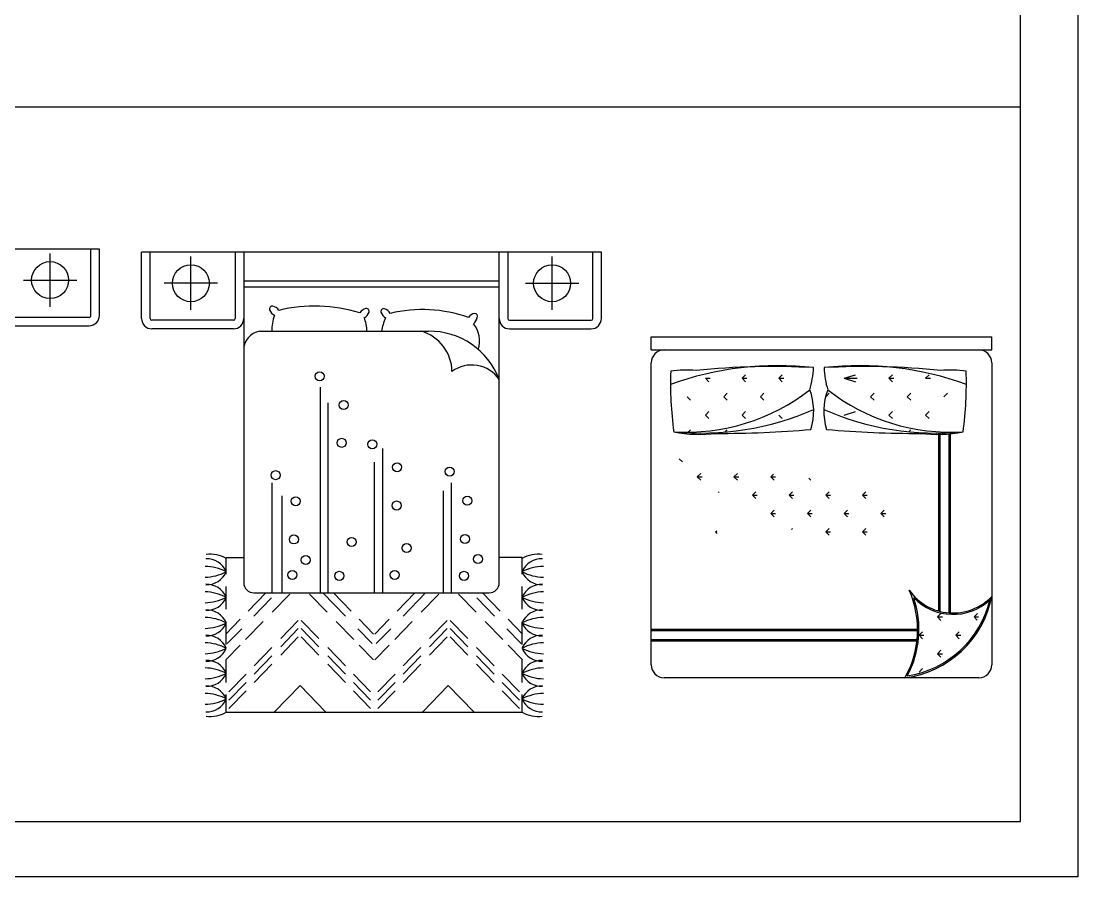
# Model space of a CAD drawing. Header units: inches. Extents: x 8.1 to 50.6, y 12.7 to 37.5.
# Drawn here: x 44.35 to 50.55, y 12.73 to 17.75 of the extents above; entities that cross this region are included whole.
import ezdxf

# ---------------------------------------------------------------- set-up
doc = ezdxf.new("R2010")
doc.units = ezdxf.units.IN
doc.header["$MEASUREMENT"] = 0
for name, color, linetype in [('02', 2, 'Continuous'), ('1', 1, 'Continuous'), ('kadrbm', 4, 'Continuous')]:
    doc.layers.add(name, color=color, linetype=linetype)

# ---------------------------------------------------------------- blocks, each defined once
blk = doc.blocks.new('kadrbm')
at = {"layer": 'kadrbm', "color": 4}
blk.add_lwpolyline([(0, 0), (0, 24.7972), (21, 24.7972), (21, 0), (0, 0)], close=True, dxfattribs=at)
blk.add_lwpolyline([(20.6631, 0.3257), (20.6631, 24.4603), (0.3369, 24.4603), (0.3369, 0.3257), (20.6631, 0.3257)], dxfattribs=at)

msp = doc.modelspace()

# ---------------------------------------------------------------- linework, layer by layer
at = {"layer": '02'}
for p, q in [((44.5153, 16.0718), (44.5153, 16.3844)), ((45.0524, 16.0022), (45.0524, 16.3922)), ((47.7524, 16.3922), (45.0524, 16.3922)), ((45.1024, 16.0022), (45.1024, 16.3922)), ((45.6024, 16.3922), (45.6024, 16.0022)), ((45.6524, 16.3922), (45.6524, 14.4522)), ((47.1524, 14.4522), (47.1524, 16.3922)), ((47.2024, 16.3922), (47.2024, 16.0022)), ((47.7024, 16.0022), (47.7024, 16.3922)), ((47.7524, 16.0022), (47.7524, 16.3922)), ((45.3419, 16.0534), (45.3419, 16.366)), ((47.4629, 16.0534), (47.4629, 16.366)), ((44.359, 16.2281), (44.6716, 16.2281)), ((45.4982, 16.2097), (45.1856, 16.2097)), ((45.6524, 16.2231), (47.1524, 16.2231)), ((47.3066, 16.2097), (47.6192, 16.2097)), ((45.6524, 16.1885), (47.1524, 16.1885)), ((45.5924, 15.9922), (45.1124, 15.9922)), ((47.2124, 15.9922), (47.6924, 15.9922)), ((45.5924, 15.9422), (45.1124, 15.9422)), ((45.7459, 15.9281), (46.7372, 15.9281)), ((47.2124, 15.9422), (47.6924, 15.9422)), ((48.0447, 15.8181), (48.0447, 15.8943)), ((48.0447, 15.8943), (50.0447, 15.8943)), ((50.0447, 15.8181), (50.0447, 15.8943)), ((48.0447, 15.8181), (50.0447, 15.8181)), ((48.0447, 13.9703), (48.0447, 15.7419)), ((50.0447, 15.7419), (50.0447, 13.9703)), ((48.363, 15.6516), (48.3832, 15.6314)), ((48.363, 15.6516), (48.3916, 15.6516)), ((48.5785, 15.6516), (48.5987, 15.6718)), ((48.5785, 15.6516), (48.5987, 15.6314)), ((48.5785, 15.6516), (48.6071, 15.6516)), ((48.794, 15.6516), (48.8142, 15.6718)), ((48.794, 15.6516), (48.8142, 15.6314)), ((48.794, 15.6516), (48.8226, 15.6516)), ((49.1779, 15.6516), (49.2453, 15.6718)), ((49.1779, 15.6516), (49.2537, 15.6516)), ((49.1779, 15.6516), (49.2453, 15.6314)), ((49.4406, 15.6516), (49.4608, 15.6718)), ((49.4406, 15.6516), (49.4608, 15.6314)), ((49.4406, 15.6516), (49.4692, 15.6516)), ((49.6561, 15.6516), (49.6764, 15.6718)), ((49.6561, 15.6516), (49.6847, 15.6516)), ((46.1033, 14.3922), (46.1033, 15.5999)), ((48.2552, 15.5438), (48.2754, 15.5236)), ((48.4708, 15.5438), (48.491, 15.564)), ((48.4708, 15.5438), (48.491, 15.5236)), ((48.6863, 15.5438), (48.7065, 15.564)), ((48.6863, 15.5438), (48.7065, 15.5236)), ((49.0701, 15.5438), (49.0903, 15.564)), ((49.3329, 15.5438), (49.3531, 15.564)), ((49.3329, 15.5438), (49.3531, 15.5236)), ((49.5484, 15.5438), (49.5686, 15.564)), ((49.5484, 15.5438), (49.5686, 15.5236)), ((49.7639, 15.5438), (49.7841, 15.564)), ((46.1483, 14.3922), (46.1483, 15.5072)), ((48.363, 15.4361), (48.3832, 15.4563)), ((48.5785, 15.4361), (48.5987, 15.4563)), ((49.1779, 15.4361), (49.2453, 15.4563)), ((49.4406, 15.4361), (49.4608, 15.4563)), ((49.6561, 15.4361), (49.6764, 15.4563)), ((48.363, 15.4361), (48.3832, 15.4159)), ((48.5785, 15.4361), (48.5987, 15.4159)), ((48.794, 15.4361), (48.8142, 15.4159)), ((49.4406, 15.4361), (49.4608, 15.4159)), ((49.6561, 15.4361), (49.6764, 15.4159)), ((48.2586, 15.3316), (48.2625, 15.3356)), ((48.2625, 15.3356), (48.2754, 15.3485)), ((48.4806, 15.3381), (48.491, 15.3485)), ((49.5596, 15.3396), (49.5686, 15.3485)), ((49.7321, 15.3263), (49.7321, 14.2854)), ((49.7401, 15.3263), (49.7401, 14.2833)), ((49.7662, 15.3306), (49.7717, 15.3361)), ((49.7921, 15.3263), (49.7919, 14.275)), ((49.8001, 15.3263), (49.8001, 14.2746)), ((46.4683, 14.3922), (46.4683, 15.2404)), ((46.4205, 14.3922), (46.4205, 15.1589)), ((48.2092, 15.1798), (48.2278, 15.1611)), ((48.3154, 15.0735), (48.3356, 15.0937)), ((48.5309, 15.0735), (48.5511, 15.0937)), ((48.7464, 15.0735), (48.7621, 15.0892)), ((45.8187, 14.3922), (45.8187, 15.0389)), ((46.8697, 15.0382), (46.8697, 14.3922)), ((48.3154, 15.0735), (48.3356, 15.0533)), ((48.3154, 15.0735), (48.344, 15.0735)), ((48.5309, 15.0735), (48.5511, 15.0533)), ((48.5309, 15.0735), (48.5595, 15.0735)), ((48.7464, 15.0735), (48.7666, 15.0533)), ((48.7464, 15.0735), (48.775, 15.0735)), ((48.9704, 15.0651), (48.9822, 15.0533)), ((45.8788, 14.3922), (45.8788, 14.9623)), ((46.8248, 14.3922), (46.8248, 14.9904)), ((48.4393, 14.9819), (48.4434, 14.986)), ((48.6387, 14.9658), (48.6589, 14.986)), ((48.6387, 14.9658), (48.6589, 14.9456)), ((48.6387, 14.9658), (48.6673, 14.9658)), ((48.8542, 14.9658), (48.8744, 14.986)), ((48.8542, 14.9658), (48.8744, 14.9456)), ((48.8542, 14.9658), (48.8828, 14.9658)), ((49.0697, 14.9658), (49.0899, 14.986)), ((49.0697, 14.9658), (49.0899, 14.9456)), ((49.0697, 14.9658), (49.0983, 14.9658)), ((49.2853, 14.9658), (49.3055, 14.986)), ((49.2853, 14.9658), (49.3055, 14.9456)), ((49.2853, 14.9658), (49.3138, 14.9658)), ((48.7464, 14.858), (48.7666, 14.8782)), ((48.7464, 14.858), (48.7666, 14.8378)), ((48.7464, 14.858), (48.775, 14.858)), ((48.962, 14.858), (48.9822, 14.8782)), ((48.962, 14.858), (48.9822, 14.8378)), ((48.962, 14.858), (48.9905, 14.858)), ((49.1775, 14.858), (49.1977, 14.8782)), ((49.1775, 14.858), (49.1977, 14.8378)), ((49.1775, 14.858), (49.2061, 14.858)), ((49.393, 14.858), (49.4132, 14.8782)), ((49.393, 14.858), (49.4132, 14.8378)), ((49.393, 14.858), (49.4216, 14.858)), ((48.869, 14.765), (48.8744, 14.7704)), ((49.0697, 14.7502), (49.0899, 14.7704)), ((49.2853, 14.7502), (49.3055, 14.7704)), ((48.4232, 14.7502), (48.4298, 14.7568)), ((48.4232, 14.7502), (48.4322, 14.7412)), ((48.4232, 14.7502), (48.4309, 14.7502)), ((49.0697, 14.7502), (49.0899, 14.73)), ((49.0697, 14.7502), (49.0983, 14.7502)), ((49.2853, 14.7502), (49.3055, 14.73)), ((49.2853, 14.7502), (49.3138, 14.7502)), ((45.5495, 14.5013), (45.5495, 14.5996)), ((45.5495, 14.5996), (45.6524, 14.5996)), ((47.2871, 14.5996), (47.1524, 14.5996)), ((47.2871, 14.5013), (47.2871, 14.5996)), ((45.5495, 14.296), (45.5495, 14.4291)), ((47.2871, 14.296), (47.2871, 14.4291)), ((45.6786, 14.2857), (45.7821, 14.3922)), ((45.7124, 14.3922), (47.0924, 14.3922)), ((45.7124, 14.2558), (45.816, 14.3623)), ((45.8194, 14.2787), (45.9229, 14.3852)), ((46.1421, 14.2787), (46.0386, 14.3852)), ((46.2491, 14.2558), (46.1165, 14.3922)), ((46.283, 14.2857), (46.1794, 14.3922)), ((46.5537, 14.2857), (46.6572, 14.3922)), ((46.5875, 14.2558), (46.7201, 14.3922)), ((46.6945, 14.2787), (46.798, 14.3852)), ((47.0172, 14.2787), (46.9137, 14.3852)), ((47.1242, 14.2558), (47.0206, 14.3623)), ((47.158, 14.2857), (47.0545, 14.3922)), ((45.5473, 14.1506), (45.6318, 14.2376)), ((45.5495, 14.0894), (45.5495, 14.2226)), ((45.6635, 14.1183), (45.767, 14.2248)), ((45.8692, 14.1244), (45.9727, 14.2309)), ((46.093, 14.1244), (45.9894, 14.2309)), ((46.2981, 14.1183), (46.1946, 14.2248)), ((46.4143, 14.1506), (46.3297, 14.2376)), ((46.4223, 14.1506), (46.5069, 14.2376)), ((46.5385, 14.1183), (46.6421, 14.2248)), ((46.7436, 14.1244), (46.8472, 14.2309)), ((46.9675, 14.1244), (46.8639, 14.2309)), ((47.1732, 14.1183), (47.0696, 14.2248)), ((47.2893, 14.1506), (47.2048, 14.2376)), ((47.2871, 14.0894), (47.2871, 14.2226)), ((49.7256, 14.2507), (49.7458, 14.2709)), ((49.7256, 14.2507), (49.7458, 14.2305)), ((49.7256, 14.2507), (49.7542, 14.2507)), ((49.9411, 14.2507), (49.9613, 14.2709)), ((49.9411, 14.2507), (49.9593, 14.2325)), ((49.9411, 14.2507), (49.9671, 14.2507)), ((45.5558, 14.0947), (45.6403, 14.1816)), ((45.8692, 14.0756), (45.9727, 14.1821)), ((46.093, 14.0756), (45.9894, 14.1821)), ((46.4058, 14.0947), (46.3213, 14.1816)), ((46.4308, 14.0947), (46.5154, 14.1816)), ((46.7436, 14.0756), (46.8472, 14.1821)), ((46.9675, 14.0756), (46.8639, 14.1821)), ((47.2809, 14.0947), (47.1963, 14.1816)), ((49.6091, 14.1765), (48.0447, 14.1765)), ((49.609, 14.1685), (48.0447, 14.1685)), ((49.6179, 14.1429), (49.6381, 14.1631)), ((49.8334, 14.1429), (49.8536, 14.1631)), ((45.5473, 13.9988), (45.6318, 14.0858)), ((45.8692, 14.0268), (45.9727, 14.1333)), ((46.093, 14.0268), (45.9894, 14.1333)), ((46.4143, 13.9988), (46.3297, 14.0858)), ((46.4223, 13.9988), (46.5069, 14.0858)), ((46.7436, 14.0268), (46.8472, 14.1333)), ((46.9675, 14.0268), (46.8639, 14.1333)), ((47.2893, 13.9988), (47.2048, 14.0858)), ((49.6055, 14.1165), (48.0447, 14.1165)), ((49.6046, 14.1085), (48.0447, 14.1085)), ((49.6179, 14.1429), (49.6381, 14.1227)), ((49.6179, 14.1429), (49.6464, 14.1429)), ((49.8334, 14.1429), (49.8536, 14.1227)), ((49.8334, 14.1429), (49.862, 14.1429)), ((45.7132, 13.964), (45.8167, 14.0705)), ((46.2489, 13.964), (46.1454, 14.0705)), ((46.5877, 13.964), (46.6912, 14.0705)), ((47.1234, 13.964), (47.0199, 14.0705)), ((49.7256, 14.0352), (49.7458, 14.0554)), ((49.7256, 14.0352), (49.7458, 14.0149)), ((49.7256, 14.0352), (49.7542, 14.0352)), ((45.5495, 13.8655), (45.5495, 13.9986)), ((45.7132, 13.9152), (45.8167, 14.0217)), ((45.7132, 13.8664), (45.8167, 13.9729)), ((46.2489, 13.9152), (46.1454, 14.0217)), ((46.2489, 13.8664), (46.1454, 13.9729)), ((46.5877, 13.9152), (46.6912, 14.0217)), ((46.5877, 13.8664), (46.6912, 13.9729)), ((47.1234, 13.9152), (47.0199, 14.0217)), ((47.1234, 13.8664), (47.0199, 13.9729)), ((47.2871, 13.8655), (47.2871, 13.9986)), ((45.5646, 13.8112), (45.6661, 13.9155)), ((46.3975, 13.8112), (46.2961, 13.9155)), ((46.4391, 13.8112), (46.5405, 13.9155)), ((47.272, 13.8112), (47.1706, 13.9155)), ((49.6179, 13.9274), (49.6381, 13.9476)), ((49.6179, 13.9274), (49.618, 13.9272)), ((49.6179, 13.9274), (49.6185, 13.9274)), ((45.5646, 13.7624), (45.6661, 13.8667)), ((45.8331, 13.6947), (45.9832, 13.8491)), ((46.1333, 13.6947), (45.9832, 13.8491)), ((46.3975, 13.7624), (46.2961, 13.8667)), ((46.4391, 13.7624), (46.5405, 13.8667)), ((46.7033, 13.6947), (46.8534, 13.8491)), ((47.0035, 13.6947), (46.8534, 13.8491)), ((47.272, 13.7624), (47.1706, 13.8667)), ((49.9685, 13.8941), (48.1209, 13.8941)), ((45.5495, 13.6913), (45.5495, 13.7958)), ((45.5646, 13.7136), (45.6661, 13.8179)), ((46.3975, 13.7136), (46.2961, 13.8179)), ((46.4391, 13.7136), (46.5405, 13.8179)), ((47.272, 13.7136), (47.1706, 13.8179)), ((47.2871, 13.6913), (47.2871, 13.7958)), ((45.5495, 13.6913), (47.2871, 13.6913))]:
    msp.add_line(p, q, dxfattribs=at)
msp.add_lwpolyline([(44.8048, 16.4106), (42.1048, 16.4106)], dxfattribs=at)
for points in [[(44.2048, 16.0206, 0.414214), (44.2648, 15.9606), (44.7448, 15.9606, 0.414214), (44.8048, 16.0206), (44.8048, 16.4106)], [(44.2548, 16.4106), (44.2548, 16.0206, 0.414214), (44.2648, 16.0106), (44.7448, 16.0106, 0.414214), (44.7548, 16.0206), (44.7548, 16.4106)]]:
    msp.add_lwpolyline(points, format="xyb", dxfattribs=at)
for centre, radius in [((44.5153, 16.2281), 0.1086), ((45.3419, 16.2097), 0.1086), ((47.4629, 16.2097), 0.1086), ((46.0981, 15.6634), 0.0265), ((46.2385, 15.4948), 0.0265), ((46.2273, 15.2729), 0.0265), ((46.4069, 15.2645), 0.0265), ((46.5529, 15.1297), 0.0265), ((45.8395, 15.0831), 0.0265), ((46.8617, 15.1044), 0.0265), ((45.9578, 14.9303), 0.0265), ((46.9655, 14.9331), 0.0265), ((46.5501, 14.905), 0.0265), ((45.9465, 14.7056), 0.0265), ((46.2862, 14.6915), 0.0265), ((46.9515, 14.7084), 0.0265), ((46.609, 14.655), 0.0265), ((46.0167, 14.5848), 0.0265), ((47.0273, 14.5904), 0.0265), ((45.9381, 14.4977), 0.0265), ((46.5389, 14.4977), 0.0265), ((46.2132, 14.4921), 0.0265), ((46.9459, 14.4921), 0.0265)]:
    msp.add_circle(centre, radius, dxfattribs=at)
for centre, radius, start, end in [((45.8206, 16.0582), 0.0174, 83.71035, 195.66635), ((45.8108, 16.0201), 0.0566, 32.4293, 78.09408), ((46.0703, 15.1736), 0.9021, 73.00533, 103.5729), ((45.8626, 16.0787), 0.064, 203.25194, 242.91591), ((46.0566, 15.9326), 0.2403, 158.23906, 181.08332), ((46.3817, 16.0059), 0.0566, 101.90592, 147.5707), ((46.3299, 16.0645), 0.064, 297.08409, 336.74806), ((46.3719, 16.044), 0.0174, 344.33365, 96.28965), ((46.475, 16.0433), 0.0174, 79.31367, 191.26968), ((46.5185, 16.0606), 0.064, 198.85526, 238.51923), ((46.4623, 16.0061), 0.0566, 28.03262, 73.6974), ((46.7016, 15.238), 0.817, 70.68547, 103.39961), ((47.0178, 15.9773), 0.0559, 98.85764, 145.38671), ((46.9561, 16.026), 0.0697, 309.79261, 345.89616), ((47.0088, 16.016), 0.0165, 334.91992, 88.65546), ((45.1124, 16.0022), 0.06, 180, 270), ((45.1124, 16.0022), 0.01, 180, 270), ((45.5924, 16.0022), 0.06, 270, 0), ((45.5924, 16.0022), 0.01, 270, 0), ((46.1359, 15.9184), 0.2403, 2.3032, 21.76094), ((46.7007, 15.9001), 0.2403, 153.84239, 173.30013), ((46.8787, 15.8712), 0.1586, 341.74304, 39.65974), ((47.2124, 16.0022), 0.06, 180, 270), ((47.2124, 16.0022), 0.01, 180, 270), ((47.6924, 16.0022), 0.01, 270, 0), ((47.6924, 16.0022), 0.06, 270, 0), ((45.763, 15.8188), 0.1107, 98.88749, 181.79663), ((46.6261, 15.6887), 0.249, 0.68067, 74.03761), ((46.7427, 15.4898), 0.4383, 20.82248, 90.71683), ((48.1209, 15.7419), 0.0762, 90, 180), ((49.9685, 15.7419), 0.0762, 0, 90), ((46.9914, 15.5339), 0.196, 34.76993, 126.39929), ((48.7894, 13.8657), 1.8604, 83.56586, 109.83711), ((48.2514, 14.9661), 0.734, 85.546, 97.22214), ((48.7602, 11.2057), 4.5149, 86.98297, 95.74343), ((48.4505, 15.7399), 0.548, 343.49042, 357.32322), ((49.267, 13.883), 1.8431, 70.06927, 96.46394), ((49.2958, 11.258), 4.4626, 84.22296, 93.03468), ((49.6069, 15.7399), 0.548, 182.67678, 196.50958), ((49.802, 14.9661), 0.734, 82.77786, 94.454), ((50.3557, 15.6257), 2.1977, 178.21181, 187.52882), ((47.6976, 15.6257), 2.1977, 352.47118, 1.78819), ((48.2516, 16.5141), 1.1787, 266.3717, 307.91279), ((48.6415, 15.4575), 0.3575, 342.76519, 20.74953), ((49.4159, 15.4575), 0.3575, 159.25047, 197.23481), ((49.8022, 16.5037), 1.1683, 231.91204, 273.64047), ((48.3371, 16.9806), 1.6506, 264.43436, 293.63747), ((49.7171, 16.9652), 1.6352, 246.24974, 275.59117), ((48.3321, 16.1097), 0.7874, 258.63965, 276.97211), ((48.4311, 21.8457), 6.5175, 269.96967, 274.85746), ((49.6223, 21.752), 6.4238, 265.10722, 270.03053), ((49.7213, 16.1097), 0.7874, 263.02789, 281.36035), ((45.4355, 14.469), 0.1234, 22.42999, 92.53719), ((45.4529, 14.4163), 0.2029, 61.55223, 96.11449), ((47.3837, 14.4163), 0.2029, 83.88551, 118.44777), ((47.4011, 14.469), 0.1234, 87.46281, 157.57001), ((45.4191, 14.2663), 0.2817, 62.42079, 88.77737), ((47.4175, 14.2663), 0.2817, 91.22263, 117.57921), ((45.4191, 14.7657), 0.2817, 271.22263, 297.57921), ((45.4355, 14.5631), 0.1234, 267.46281, 337.57001), ((47.4175, 14.7657), 0.2817, 242.42079, 268.77737), ((47.4011, 14.5631), 0.1234, 202.42999, 272.53719), ((45.4191, 14.1165), 0.2817, 62.42079, 88.77737), ((45.4355, 14.3191), 0.1234, 22.42999, 92.53719), ((45.7124, 14.4522), 0.06, 180, 270), ((47.0924, 14.4522), 0.06, 270, 0), ((47.4011, 14.3191), 0.1234, 87.46281, 157.57001), ((47.4175, 14.1165), 0.2817, 91.22263, 117.57921), ((49.0372, 14.1758), 0.5718, 330.48457, 23.91819), ((49.8171, 14.5886), 0.3146, 215.13578, 316.35088), ((45.4191, 14.6158), 0.2817, 271.22263, 297.57921), ((45.4355, 14.4132), 0.1234, 267.46281, 337.57001), ((47.4011, 14.4132), 0.1234, 202.42999, 272.53719), ((47.4175, 14.6158), 0.2817, 242.42079, 268.77737), ((49.4583, 14.4869), 0.5977, 277.35051, 348.86986), ((49.0395, 14.1772), 0.5774, 331.83129, 18.74813), ((49.4576, 14.4904), 0.5927, 278.82431, 346.23784), ((49.8168, 14.5893), 0.3232, 224.49064, 312.05833), ((49.8144, 14.5839), 0.3177, 316.45288, 316.68437), ((45.4355, 14.1688), 0.1234, 22.42999, 92.53719), ((47.4011, 14.1688), 0.1234, 87.46281, 157.57001), ((45.4191, 13.9662), 0.2817, 62.42079, 88.77737), ((45.4191, 14.4655), 0.2817, 271.22263, 297.57921), ((45.4355, 14.2629), 0.1234, 267.46281, 337.57001), ((47.4175, 13.9662), 0.2817, 91.22263, 117.57921), ((47.4011, 14.2629), 0.1234, 202.42999, 272.53719), ((47.4175, 14.4655), 0.2817, 242.42079, 268.77737), ((45.4191, 13.8175), 0.2817, 62.42079, 88.77737), ((45.4355, 14.0201), 0.1234, 22.42999, 92.53719), ((47.4011, 14.0201), 0.1234, 87.46281, 157.57001), ((47.4175, 13.8175), 0.2817, 91.22263, 117.57921), ((45.4191, 14.3169), 0.2817, 271.22263, 297.57921), ((45.4355, 14.1143), 0.1234, 267.46281, 337.57001), ((47.4175, 14.3169), 0.2817, 242.42079, 268.77737), ((47.4011, 14.1143), 0.1234, 202.42999, 272.53719), ((45.4355, 13.8727), 0.1234, 22.42999, 92.53719), ((47.4011, 13.8727), 0.1234, 87.46281, 157.57001), ((48.1209, 13.9703), 0.0762, 180, 270), ((49.9685, 13.9703), 0.0762, 270, 0), ((45.4191, 13.6701), 0.2817, 62.42079, 88.77737), ((45.4191, 14.1695), 0.2817, 271.22263, 297.57921), ((45.4355, 13.9668), 0.1234, 267.46281, 337.57001), ((47.4175, 13.6701), 0.2817, 91.22263, 117.57921), ((47.4011, 13.9668), 0.1234, 202.42999, 272.53719), ((47.4175, 14.1695), 0.2817, 242.42079, 268.77737), ((45.4355, 13.7228), 0.1234, 22.42999, 92.53719), ((47.4011, 13.7228), 0.1234, 87.46281, 157.57001), ((45.4191, 13.5202), 0.2817, 62.42079, 88.77737), ((47.4175, 13.5202), 0.2817, 91.22263, 117.57921), ((45.4191, 14.0196), 0.2817, 271.22263, 297.57921), ((45.4355, 13.817), 0.1234, 267.46281, 337.57001), ((47.4175, 14.0196), 0.2817, 242.42079, 268.77737), ((47.4011, 13.817), 0.1234, 202.42999, 272.53719), ((45.4529, 13.8697), 0.2029, 263.88551, 298.44777), ((47.3837, 13.8697), 0.2029, 241.55223, 276.11449)]:
    msp.add_arc(centre, radius, start, end, dxfattribs=at)
at = {"layer": '1'}
msp.add_line((29.8869, 17.2456), (50.2131, 17.2456), dxfattribs=at)

# ---------------------------------------------------------------- block references
at = {"layer": 'kadrbm'}
msp.add_blockref('kadrbm', (29.55, 12.725), dxfattribs=at)

doc.saveas('drawing.dxf')
